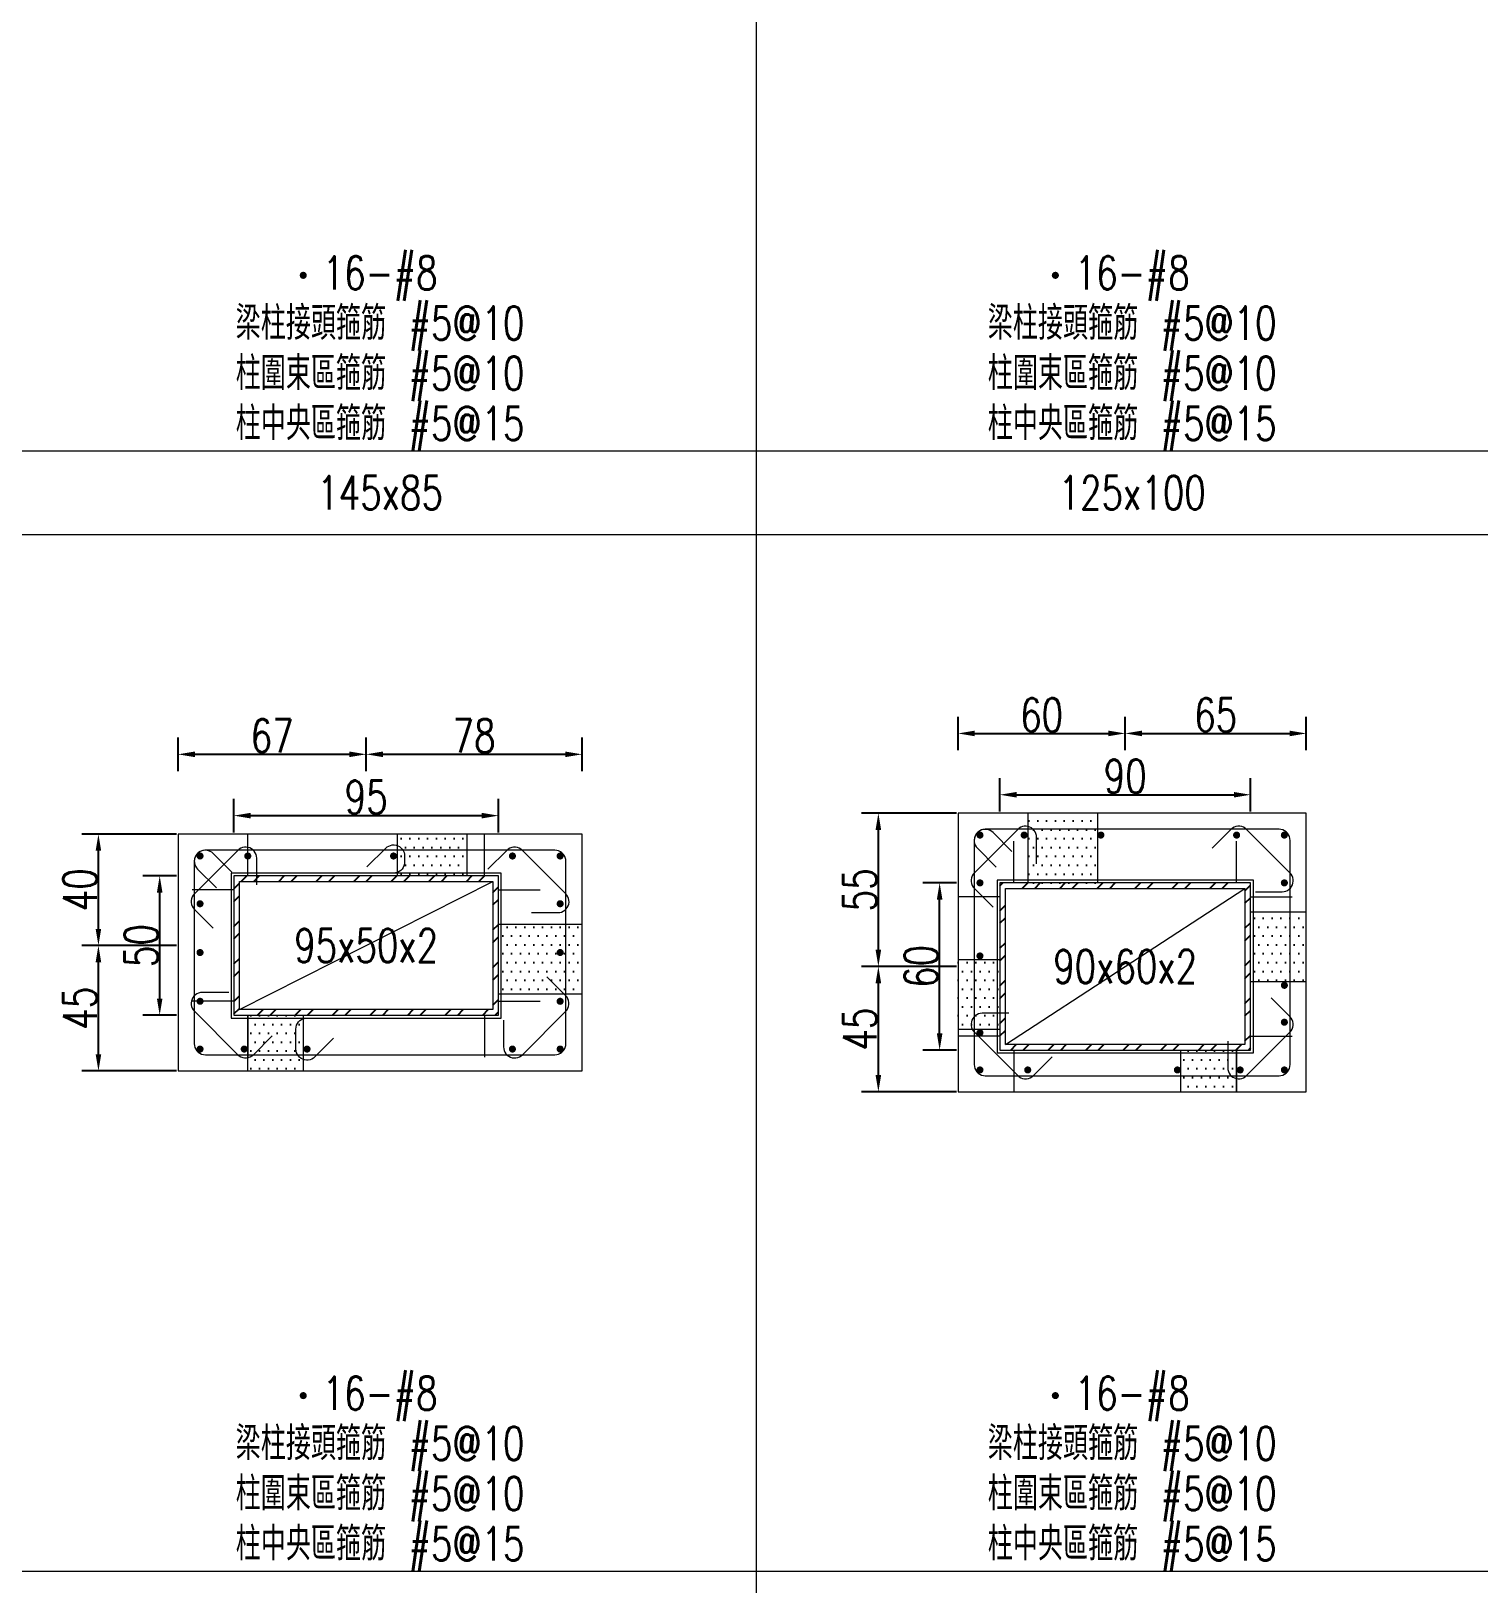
# Model space of a CAD drawing. Header units: millimetres. Extents: x 0 to 3905, y 0 to 8880.
# Drawn here: x 920 to 1440, y 4447 to 5005 of the extents above; entities that cross this region are included whole.
import ezdxf
from ezdxf.enums import TextEntityAlignment as Align

# ---------------------------------------------------------------- set-up
doc = ezdxf.new("R2010")
doc.units = ezdxf.units.MM
doc.layers.get('DEFPOINTS').update_dxf_attribs({"color": 3})
for name, color, linetype in [('Hatch線', 6, 'Continuous'), ('TC-鋼粱', 132, 'Continuous'), ('主筋斷面', 2, 'Continuous'), ('文字-主筋根數', 7, 'Continuous'), ('文字-剪力筋 中央區', 7, 'Continuous'), ('文字-剪力筋-BC', 7, 'Continuous'), ('文字-剪力筋-圍束區', 7, 'Continuous'), ('文字-斷面尺寸', 7, 'Continuous'), ('文字-輔助字', 7, 'Continuous'), ('柱斷面線', 4, 'Continuous'), ('標註字', 4, 'Continuous'), ('箍筋線', 1, 'Continuous'), ('網格線', 7, 'Continuous'), ('鋼柱', 11, 'Continuous')]:
    doc.layers.add(name, color=color, linetype=linetype)
doc.styles.add('note', font='txt.shx', dxfattribs={"width": 0.75, "height": 12})
doc.styles.add('txt', font='txt.shx', dxfattribs={"height": 0.2, "bigfont": 'chineset.shx'})
doc.dimstyles.new('RCAD_DIM', dxfattribs={"dimtxt": 12, "dimasz": 6, "dimexe": 6, "dimexo": 0.625, "dimtad": 1, "dimdec": 0, "dimdsep": 46, "dimtxsty": 'note', "dimcen": 2.5, "dimclrd": 256, "dimclre": 256, "dimclrt": 256, "dimadec": 0, "dimazin": 0, "dimtfac": 1, "dimtmove": 0, "dimatfit": 3, "dimfxl": 0, "dimtolj": 1, "dimarcsym": 0})

# ---------------------------------------------------------------- blocks, each defined once
blk = doc.blocks.new('*D612')
at = {"layer": 'DEFPOINTS', "color": 0}
for p in [(1087.5, 4723.12), (992.5, 4716.5), (1087.5, 4716.5)]:
    blk.add_point(p, dxfattribs=at)
at = {"layer": '標註字', "lineweight": -2}
for p, q in [((992.5, 4717.12), (992.5, 4729.12)), ((1087.5, 4717.12), (1087.5, 4729.12)), ((998.5, 4723.12), (1081.5, 4723.12))]:
    blk.add_line(p, q, dxfattribs=at)
at = {"layer": '標註字'}
for points in [[(998.5, 4724.12), (998.5, 4722.12), (992.5, 4723.12)], [(1081.5, 4722.12), (1081.5, 4724.12), (1087.5, 4723.12)]]:
    blk.add_solid(points, dxfattribs=at)
at = {"layer": '標註字', "insert": (1040, 4729.75), "char_height": 12, "attachment_point": 5, "style": 'note'}
blk.add_mtext('\\A1;95', dxfattribs=at)
blk = doc.blocks.new('*D613')
at = {"layer": 'DEFPOINTS', "color": 0}
for p in [(965.88, 4701.5), (972.5, 4701.5), (972.5, 4651.5)]:
    blk.add_point(p, dxfattribs=at)
at = {"layer": '標註字', "lineweight": -2}
for p, q in [((971.88, 4701.5), (959.88, 4701.5)), ((965.88, 4657.5), (965.88, 4695.5)), ((971.88, 4651.5), (959.88, 4651.5))]:
    blk.add_line(p, q, dxfattribs=at)
at = {"layer": '標註字'}
for points in [[(966.88, 4695.5), (964.88, 4695.5), (965.88, 4701.5)], [(964.88, 4657.5), (966.88, 4657.5), (965.88, 4651.5)]]:
    blk.add_solid(points, dxfattribs=at)
at = {"layer": '標註字', "insert": (959.25, 4676.5), "char_height": 12, "attachment_point": 5, "rotation": 90, "style": 'note'}
blk.add_mtext('\\A1;50', dxfattribs=at)
blk = doc.blocks.new('*D614')
at = {"layer": 'DEFPOINTS', "color": 0}
for p in [(1040, 4745.12), (972.5, 4738.5), (1040, 4738.5)]:
    blk.add_point(p, dxfattribs=at)
at = {"layer": '標註字', "lineweight": -2}
for p, q in [((972.5, 4739.12), (972.5, 4751.12)), ((1040, 4739.12), (1040, 4751.12)), ((978.5, 4745.12), (1034, 4745.12))]:
    blk.add_line(p, q, dxfattribs=at)
at = {"layer": '標註字'}
for points in [[(978.5, 4746.12), (978.5, 4744.12), (972.5, 4745.12)], [(1034, 4744.12), (1034, 4746.12), (1040, 4745.12)]]:
    blk.add_solid(points, dxfattribs=at)
at = {"layer": '標註字', "insert": (1006.25, 4751.75), "char_height": 12, "attachment_point": 5, "style": 'note'}
blk.add_mtext('\\A1;67', dxfattribs=at)
blk = doc.blocks.new('*D615')
at = {"layer": 'DEFPOINTS', "color": 0}
for p in [(1117.5, 4745.12), (1040, 4738.5), (1117.5, 4738.5)]:
    blk.add_point(p, dxfattribs=at)
at = {"layer": '標註字', "lineweight": -2}
for p, q in [((1040, 4739.12), (1040, 4751.12)), ((1117.5, 4739.12), (1117.5, 4751.12)), ((1046, 4745.12), (1111.5, 4745.12))]:
    blk.add_line(p, q, dxfattribs=at)
at = {"layer": '標註字'}
for points in [[(1046, 4746.12), (1046, 4744.12), (1040, 4745.12)], [(1111.5, 4744.12), (1111.5, 4746.12), (1117.5, 4745.12)]]:
    blk.add_solid(points, dxfattribs=at)
at = {"layer": '標註字', "insert": (1078.75, 4751.75), "char_height": 12, "attachment_point": 5, "style": 'note'}
blk.add_mtext('\\A1;78', dxfattribs=at)
blk = doc.blocks.new('*D616')
at = {"layer": 'DEFPOINTS', "color": 0}
for p in [(943.88, 4676.5), (972.5, 4676.5), (972.5, 4631.5)]:
    blk.add_point(p, dxfattribs=at)
at = {"layer": '標註字', "lineweight": -2}
for p, q in [((971.88, 4676.5), (937.88, 4676.5)), ((943.88, 4637.5), (943.88, 4670.5)), ((971.88, 4631.5), (937.88, 4631.5))]:
    blk.add_line(p, q, dxfattribs=at)
at = {"layer": '標註字'}
for points in [[(944.88, 4670.5), (942.88, 4670.5), (943.88, 4676.5)], [(942.88, 4637.5), (944.88, 4637.5), (943.88, 4631.5)]]:
    blk.add_solid(points, dxfattribs=at)
at = {"layer": '標註字', "insert": (937.25, 4654), "char_height": 12, "attachment_point": 5, "rotation": 90, "style": 'note'}
blk.add_mtext('\\A1;45', dxfattribs=at)
blk = doc.blocks.new('*D617')
at = {"layer": 'DEFPOINTS', "color": 0}
for p in [(943.88, 4716.5), (972.5, 4716.5), (972.5, 4676.5)]:
    blk.add_point(p, dxfattribs=at)
at = {"layer": '標註字', "lineweight": -2}
for p, q in [((971.88, 4716.5), (937.88, 4716.5)), ((943.88, 4682.5), (943.88, 4710.5)), ((971.88, 4676.5), (937.88, 4676.5))]:
    blk.add_line(p, q, dxfattribs=at)
at = {"layer": '標註字'}
for points in [[(944.88, 4710.5), (942.88, 4710.5), (943.88, 4716.5)], [(942.88, 4682.5), (944.88, 4682.5), (943.88, 4676.5)]]:
    blk.add_solid(points, dxfattribs=at)
at = {"layer": '標註字', "insert": (937.25, 4696.5), "char_height": 12, "attachment_point": 5, "rotation": 90, "style": 'note'}
blk.add_mtext('\\A1;40', dxfattribs=at)
blk = doc.blocks.new('Circle_Filled')
at = {"const_width": 0.5}
blk.add_lwpolyline([(-0.25, 0, 1), (0.25, 0, 1)], format="xyb", close=True, dxfattribs=at)
blk = doc.blocks.new('*D744')
at = {"layer": 'DEFPOINTS', "color": 0}
for p in [(1357.5, 4730.62), (1267.5, 4724), (1357.5, 4724)]:
    blk.add_point(p, dxfattribs=at)
at = {"layer": '標註字', "lineweight": -2}
for p, q in [((1267.5, 4724.62), (1267.5, 4736.62)), ((1357.5, 4724.62), (1357.5, 4736.62)), ((1273.5, 4730.62), (1351.5, 4730.62))]:
    blk.add_line(p, q, dxfattribs=at)
at = {"layer": '標註字'}
for points in [[(1273.5, 4731.62), (1273.5, 4729.62), (1267.5, 4730.62)], [(1351.5, 4729.62), (1351.5, 4731.62), (1357.5, 4730.62)]]:
    blk.add_solid(points, dxfattribs=at)
at = {"layer": '標註字', "insert": (1312.5, 4737.25), "char_height": 12, "attachment_point": 5, "style": 'note'}
blk.add_mtext('\\A1;90', dxfattribs=at)
blk = doc.blocks.new('*D745')
at = {"layer": 'DEFPOINTS', "color": 0}
for p in [(1245.88, 4699), (1252.5, 4699), (1252.5, 4639)]:
    blk.add_point(p, dxfattribs=at)
at = {"layer": '標註字', "lineweight": -2}
for p, q in [((1251.88, 4699), (1239.88, 4699)), ((1245.88, 4645), (1245.88, 4693)), ((1251.88, 4639), (1239.88, 4639))]:
    blk.add_line(p, q, dxfattribs=at)
at = {"layer": '標註字'}
for points in [[(1246.88, 4693), (1244.88, 4693), (1245.88, 4699)], [(1244.88, 4645), (1246.88, 4645), (1245.88, 4639)]]:
    blk.add_solid(points, dxfattribs=at)
at = {"layer": '標註字', "insert": (1239.25, 4669), "char_height": 12, "attachment_point": 5, "rotation": 90, "style": 'note'}
blk.add_mtext('\\A1;60', dxfattribs=at)
blk = doc.blocks.new('*D746')
at = {"layer": 'DEFPOINTS', "color": 0}
for p in [(1312.5, 4752.62), (1252.5, 4746), (1312.5, 4746)]:
    blk.add_point(p, dxfattribs=at)
at = {"layer": '標註字', "lineweight": -2}
for p, q in [((1252.5, 4746.62), (1252.5, 4758.62)), ((1312.5, 4746.62), (1312.5, 4758.62)), ((1258.5, 4752.62), (1306.5, 4752.62))]:
    blk.add_line(p, q, dxfattribs=at)
at = {"layer": '標註字'}
for points in [[(1258.5, 4753.62), (1258.5, 4751.62), (1252.5, 4752.62)], [(1306.5, 4751.62), (1306.5, 4753.62), (1312.5, 4752.62)]]:
    blk.add_solid(points, dxfattribs=at)
at = {"layer": '標註字', "insert": (1282.5, 4759.25), "char_height": 12, "attachment_point": 5, "style": 'note'}
blk.add_mtext('\\A1;60', dxfattribs=at)
blk = doc.blocks.new('*D747')
at = {"layer": 'DEFPOINTS', "color": 0}
for p in [(1377.5, 4752.62), (1312.5, 4746), (1377.5, 4746)]:
    blk.add_point(p, dxfattribs=at)
at = {"layer": '標註字', "lineweight": -2}
for p, q in [((1312.5, 4746.62), (1312.5, 4758.62)), ((1377.5, 4746.62), (1377.5, 4758.62)), ((1318.5, 4752.62), (1371.5, 4752.62))]:
    blk.add_line(p, q, dxfattribs=at)
at = {"layer": '標註字'}
for points in [[(1318.5, 4753.62), (1318.5, 4751.62), (1312.5, 4752.62)], [(1371.5, 4751.62), (1371.5, 4753.62), (1377.5, 4752.62)]]:
    blk.add_solid(points, dxfattribs=at)
at = {"layer": '標註字', "insert": (1345, 4759.25), "char_height": 12, "attachment_point": 5, "style": 'note'}
blk.add_mtext('\\A1;65', dxfattribs=at)
blk = doc.blocks.new('*D748')
at = {"layer": 'DEFPOINTS', "color": 0}
for p in [(1223.88, 4669), (1252.5, 4669), (1252.5, 4624)]:
    blk.add_point(p, dxfattribs=at)
at = {"layer": '標註字', "lineweight": -2}
for p, q in [((1251.88, 4669), (1217.88, 4669)), ((1223.88, 4630), (1223.88, 4663)), ((1251.88, 4624), (1217.88, 4624))]:
    blk.add_line(p, q, dxfattribs=at)
at = {"layer": '標註字'}
for points in [[(1224.88, 4663), (1222.88, 4663), (1223.88, 4669)], [(1222.88, 4630), (1224.88, 4630), (1223.88, 4624)]]:
    blk.add_solid(points, dxfattribs=at)
at = {"layer": '標註字', "insert": (1217.25, 4646.5), "char_height": 12, "attachment_point": 5, "rotation": 90, "style": 'note'}
blk.add_mtext('\\A1;45', dxfattribs=at)
blk = doc.blocks.new('*D749')
at = {"layer": 'DEFPOINTS', "color": 0}
for p in [(1223.88, 4724), (1252.5, 4724), (1252.5, 4669)]:
    blk.add_point(p, dxfattribs=at)
at = {"layer": '標註字', "lineweight": -2}
for p, q in [((1251.88, 4724), (1217.88, 4724)), ((1223.88, 4675), (1223.88, 4718)), ((1251.88, 4669), (1217.88, 4669))]:
    blk.add_line(p, q, dxfattribs=at)
at = {"layer": '標註字'}
for points in [[(1224.88, 4718), (1222.88, 4718), (1223.88, 4724)], [(1222.88, 4675), (1224.88, 4675), (1223.88, 4669)]]:
    blk.add_solid(points, dxfattribs=at)
at = {"layer": '標註字', "insert": (1217.25, 4696.5), "char_height": 12, "attachment_point": 5, "rotation": 90, "style": 'note'}
blk.add_mtext('\\A1;55', dxfattribs=at)

msp = doc.modelspace()

# ---------------------------------------------------------------- hatches: boundary and pattern name
at = {"layer": 'Hatch線'}
h = msp.add_hatch(dxfattribs=at)
h.set_pattern_fill('ANSI32', color=256, style=0)
h.paths.add_polyline_path([(992.5, 4651.5), (1087.5, 4651.5), (1087.5, 4701.5), (992.5, 4701.5)], flags=17)
h.paths.add_polyline_path([(994.5, 4653.5), (994.5, 4699.5), (1085.5, 4699.5), (1085.5, 4653.5)])
h = msp.add_hatch(dxfattribs=at)
h.set_pattern_fill('ANSI32', color=256, style=0)
h.paths.add_polyline_path([(1267.5, 4639), (1357.5, 4639), (1357.5, 4699), (1267.5, 4699)], flags=17)
h.paths.add_polyline_path([(1269.5, 4641), (1269.5, 4697), (1355.5, 4697), (1355.5, 4641)])
at = {"layer": 'TC-鋼粱'}
h = msp.add_hatch(dxfattribs=at)
h.set_pattern_fill('DOTS', color=256, scale=2, style=0)
h.paths.add_polyline_path([(1302.5, 4724), (1277.5, 4724), (1277.5, 4699), (1302.5, 4699)], flags=17)
h = msp.add_hatch(dxfattribs=at)
h.set_pattern_fill('DOTS', color=256, scale=2, style=0)
h.paths.add_polyline_path([(1076.11, 4716.5), (1051.11, 4716.5), (1051.11, 4701.5), (1076.11, 4701.5)], flags=17)
h = msp.add_hatch(dxfattribs=at)
h.set_pattern_fill('DOTS', color=256, scale=2, style=0)
h.paths.add_polyline_path([(1377.5, 4663.5), (1377.5, 4688.5), (1357.5, 4688.5), (1357.5, 4663.5)], flags=17)
h = msp.add_hatch(dxfattribs=at)
h.set_pattern_fill('DOTS', color=256, scale=2, style=0)
h.paths.add_polyline_path([(1117.5, 4659), (1117.5, 4684), (1087.5, 4684), (1087.5, 4659)], flags=17)
h = msp.add_hatch(dxfattribs=at)
h.set_pattern_fill('DOTS', color=256, scale=2, style=0)
h.paths.add_polyline_path([(1252.5, 4671.5), (1252.5, 4646.5), (1267.5, 4646.5), (1267.5, 4671.5)], flags=17)
h = msp.add_hatch(dxfattribs=at)
h.set_pattern_fill('DOTS', color=256, scale=2, style=0)
h.paths.add_polyline_path([(997.5, 4631.5), (1017.5, 4631.5), (1017.5, 4651.5), (997.5, 4651.5)], flags=17)
h = msp.add_hatch(dxfattribs=at)
h.set_pattern_fill('DOTS', color=256, scale=2, style=0)
h.paths.add_polyline_path([(1332.5, 4624), (1352.5, 4624), (1352.5, 4639), (1332.5, 4639)], flags=17)

# ---------------------------------------------------------------- linework, layer by layer
at = {"layer": 'DEFPOINTS', "lineweight": 5}
for points in [[(997.5, 4701.5), (997.5, 4716.5)], [(1082.5, 4701.5), (1082.5, 4716.5)], [(1272.5, 4699), (1272.5, 4714)], [(1352.5, 4699), (1352.5, 4714)], [(992.5, 4650.5), (1088.5, 4650.5), (1088.5, 4702.5), (991.5, 4702.5), (991.5, 4650.5), (992.5, 4650.5)], [(994.5, 4653.5), (1085.5, 4699.5)], [(1267.5, 4638), (1358.5, 4638), (1358.5, 4700), (1266.5, 4700), (1266.5, 4638), (1267.5, 4638)], [(992.5, 4696.5), (977.5, 4696.5)], [(1087.5, 4696.5), (1102.5, 4696.5)], [(1267.5, 4694), (1252.5, 4694)], [(1269.5, 4641), (1355.5, 4697)], [(1357.5, 4694), (1372.5, 4694)], [(992.5, 4656.5), (977.5, 4656.5)], [(1087.5, 4656.5), (1102.5, 4656.5)], [(997.5, 4651.5), (997.5, 4636.5)], [(1082.5, 4651.5), (1082.5, 4636.5)], [(1267.5, 4644), (1252.5, 4644)], [(1357.5, 4644), (1372.5, 4644)], [(1272.5, 4639), (1272.5, 4624)], [(1352.5, 4639), (1352.5, 4624)]]:
    msp.add_lwpolyline(points, dxfattribs=at)
at = {"layer": 'TC-鋼粱', "lineweight": 5}
for points in [[(1277.5, 4724), (1277.5, 4699)], [(1302.5, 4724), (1302.5, 4699)], [(1051.11, 4716.5), (1051.11, 4701.5)], [(1076.11, 4716.5), (1076.11, 4701.5)], [(1377.5, 4688.5), (1357.5, 4688.5)], [(1117.5, 4684), (1087.5, 4684)], [(1252.5, 4671.5), (1267.5, 4671.5)], [(1117.5, 4659), (1087.5, 4659)], [(1377.5, 4663.5), (1357.5, 4663.5)], [(997.5, 4631.5), (997.5, 4651.5)], [(1017.5, 4631.5), (1017.5, 4651.5)], [(1252.5, 4646.5), (1267.5, 4646.5)], [(1332.5, 4624), (1332.5, 4639)], [(1352.5, 4624), (1352.5, 4639)]]:
    msp.add_lwpolyline(points, dxfattribs=at)
at = {"layer": '柱斷面線', "lineweight": 5}
for points in [[(1252.5, 4624), (1377.5, 4624), (1377.5, 4724), (1252.5, 4724), (1252.5, 4624)], [(972.5, 4631.5), (1117.5, 4631.5), (1117.5, 4716.5), (972.5, 4716.5), (972.5, 4631.5)]]:
    msp.add_lwpolyline(points, dxfattribs=at)
at = {"layer": '箍筋線', "lineweight": 5}
for points in [[(1280.69, 4705.81), (1280.69, 4715.35), (1280.63, 4716.02), (1280.46, 4716.66), (1280.19, 4717.27), (1279.82, 4717.83), (1279.36, 4718.32), (1278.83, 4718.72), (1278.23, 4719.02), (1277.6, 4719.23), (1276.93, 4719.32), (1276.27, 4719.3), (1275.61, 4719.17), (1274.99, 4718.93), (1274.41, 4718.59), (1273.9, 4718.16), (1258.34, 4702.6), (1257.89, 4702.07), (1257.55, 4701.47), (1257.31, 4700.82), (1257.19, 4700.13), (1257.19, 4699.44), (1257.31, 4698.76), (1257.55, 4698.11), (1257.89, 4697.51), (1258.34, 4696.98), (1265.08, 4690.23)], [(1271.83, 4710.29), (1265.08, 4717.04), (1264.57, 4717.47), (1263.99, 4717.81), (1263.37, 4718.05), (1262.72, 4718.18), (1262.05, 4718.2), (1261.39, 4718.11), (1260.75, 4717.9), (1260.16, 4717.6), (1259.62, 4717.19), (1259.16, 4716.71), (1258.79, 4716.15), (1258.52, 4715.54), (1258.35, 4714.9), (1258.29, 4714.23), (1258.29, 4633.77), (1258.36, 4633.08), (1258.53, 4632.41), (1258.83, 4631.78), (1259.22, 4631.21), (1259.71, 4630.72), (1260.28, 4630.33), (1260.91, 4630.03), (1261.58, 4629.86), (1262.27, 4629.79), (1367.73, 4629.79), (1368.42, 4629.86), (1369.09, 4630.03), (1369.72, 4630.33), (1370.29, 4630.72), (1370.78, 4631.21), (1371.17, 4631.78), (1371.47, 4632.41), (1371.64, 4633.08), (1371.71, 4633.77), (1371.71, 4714.23), (1371.64, 4714.92), (1371.47, 4715.59), (1371.17, 4716.22), (1370.78, 4716.79), (1370.29, 4717.28), (1369.72, 4717.67), (1369.09, 4717.97), (1368.42, 4718.14), (1367.73, 4718.21), (1262.27, 4718.21), (1261.6, 4718.15), (1260.96, 4717.98), (1260.35, 4717.71), (1259.79, 4717.34), (1259.31, 4716.88), (1258.9, 4716.34), (1258.6, 4715.75), (1258.39, 4715.11), (1258.3, 4714.45), (1258.32, 4713.78), (1258.45, 4713.13), (1258.69, 4712.51), (1259.03, 4711.93), (1259.46, 4711.42), (1266.21, 4704.67)], [(1359.31, 4695.81), (1368.85, 4695.81), (1369.52, 4695.87), (1370.16, 4696.04), (1370.77, 4696.31), (1371.33, 4696.68), (1371.82, 4697.14), (1372.22, 4697.67), (1372.52, 4698.27), (1372.73, 4698.9), (1372.82, 4699.57), (1372.8, 4700.23), (1372.67, 4700.89), (1372.43, 4701.51), (1372.09, 4702.09), (1371.66, 4702.6), (1356.1, 4718.16), (1355.57, 4718.61), (1354.97, 4718.95), (1354.32, 4719.19), (1353.63, 4719.31), (1352.94, 4719.31), (1352.26, 4719.19), (1351.61, 4718.95), (1351.01, 4718.61), (1350.48, 4718.16), (1343.73, 4711.42)], [(1000.69, 4698.31), (1000.69, 4707.85), (1000.63, 4708.52), (1000.46, 4709.16), (1000.19, 4709.77), (999.82, 4710.33), (999.36, 4710.82), (998.83, 4711.22), (998.23, 4711.52), (997.6, 4711.73), (996.93, 4711.82), (996.27, 4711.8), (995.61, 4711.67), (994.99, 4711.43), (994.41, 4711.09), (993.9, 4710.66), (978.34, 4695.1), (977.89, 4694.57), (977.55, 4693.97), (977.31, 4693.32), (977.19, 4692.63), (977.19, 4691.94), (977.31, 4691.26), (977.55, 4690.61), (977.89, 4690.01), (978.34, 4689.48), (985.08, 4682.73)], [(991.83, 4702.79), (985.08, 4709.54), (984.57, 4709.97), (983.99, 4710.31), (983.37, 4710.55), (982.72, 4710.68), (982.05, 4710.7), (981.39, 4710.61), (980.75, 4710.4), (980.16, 4710.1), (979.62, 4709.69), (979.16, 4709.21), (978.79, 4708.65), (978.52, 4708.04), (978.35, 4707.4), (978.29, 4706.73), (978.29, 4641.27), (978.36, 4640.58), (978.53, 4639.91), (978.83, 4639.28), (979.22, 4638.71), (979.71, 4638.22), (980.28, 4637.83), (980.91, 4637.53), (981.58, 4637.36), (982.27, 4637.29), (1107.73, 4637.29), (1108.42, 4637.36), (1109.09, 4637.53), (1109.72, 4637.83), (1110.29, 4638.22), (1110.78, 4638.71), (1111.17, 4639.28), (1111.47, 4639.91), (1111.64, 4640.58), (1111.71, 4641.27), (1111.71, 4706.73), (1111.64, 4707.42), (1111.47, 4708.09), (1111.17, 4708.72), (1110.78, 4709.29), (1110.29, 4709.78), (1109.72, 4710.17), (1109.09, 4710.47), (1108.42, 4710.64), (1107.73, 4710.71), (982.27, 4710.71), (981.6, 4710.65), (980.96, 4710.48), (980.35, 4710.21), (979.79, 4709.84), (979.31, 4709.38), (978.9, 4708.84), (978.6, 4708.25), (978.39, 4707.61), (978.3, 4706.95), (978.32, 4706.28), (978.45, 4705.63), (978.69, 4705.01), (979.03, 4704.43), (979.46, 4703.92), (986.21, 4697.17)], [(1040.28, 4704.7), (1047.02, 4711.45), (1047.54, 4711.88), (1048.11, 4712.22), (1048.74, 4712.46), (1049.39, 4712.59), (1050.06, 4712.61), (1050.72, 4712.52), (1051.36, 4712.31), (1051.95, 4712.01), (1052.48, 4711.6), (1052.94, 4711.12), (1053.31, 4710.56), (1053.59, 4709.95), (1053.75, 4709.31), (1053.81, 4708.64), (1053.81, 4706.47), (1053.75, 4705.78), (1053.57, 4705.12), (1053.28, 4704.49), (1052.88, 4703.92), (1052.39, 4703.43), (1051.82, 4703.03), (1051.19, 4702.74), (1050.53, 4702.56), (1049.84, 4702.5), (1040.3, 4702.5)], [(1099.31, 4688.31), (1108.85, 4688.31), (1109.52, 4688.37), (1110.16, 4688.54), (1110.77, 4688.81), (1111.33, 4689.18), (1111.82, 4689.64), (1112.22, 4690.17), (1112.52, 4690.77), (1112.73, 4691.4), (1112.82, 4692.07), (1112.8, 4692.73), (1112.67, 4693.39), (1112.43, 4694.01), (1112.09, 4694.59), (1111.66, 4695.1), (1096.1, 4710.66), (1095.57, 4711.11), (1094.97, 4711.45), (1094.32, 4711.69), (1093.63, 4711.81), (1092.94, 4711.81), (1092.26, 4711.69), (1091.61, 4711.45), (1091.01, 4711.11), (1090.48, 4710.66), (1083.73, 4703.92)], [(1089.31, 4649.69), (1089.31, 4640.15), (1089.37, 4639.48), (1089.54, 4638.84), (1089.81, 4638.23), (1090.18, 4637.67), (1090.64, 4637.18), (1091.17, 4636.78), (1091.77, 4636.48), (1092.4, 4636.27), (1093.07, 4636.18), (1093.73, 4636.2), (1094.39, 4636.33), (1095.01, 4636.57), (1095.59, 4636.91), (1096.1, 4637.34), (1111.66, 4652.9), (1112.11, 4653.43), (1112.45, 4654.03), (1112.69, 4654.68), (1112.81, 4655.37), (1112.81, 4656.06), (1112.69, 4656.74), (1112.45, 4657.39), (1112.11, 4657.99), (1111.66, 4658.52), (1104.92, 4665.27)], [(990.69, 4659.69), (981.15, 4659.69), (980.48, 4659.63), (979.84, 4659.46), (979.23, 4659.19), (978.67, 4658.82), (978.18, 4658.36), (977.78, 4657.83), (977.48, 4657.23), (977.27, 4656.6), (977.18, 4655.93), (977.2, 4655.27), (977.33, 4654.61), (977.57, 4653.99), (977.91, 4653.41), (978.34, 4652.9), (993.9, 4637.34), (994.43, 4636.89), (995.03, 4636.55), (995.68, 4636.31), (996.37, 4636.19), (997.06, 4636.19), (997.74, 4636.31), (998.39, 4636.55), (998.99, 4636.89), (999.52, 4637.34), (1006.27, 4644.08)], [(1349.31, 4642.19), (1349.31, 4632.65), (1349.37, 4631.98), (1349.54, 4631.34), (1349.81, 4630.73), (1350.18, 4630.17), (1350.64, 4629.68), (1351.17, 4629.28), (1351.77, 4628.98), (1352.4, 4628.77), (1353.07, 4628.68), (1353.73, 4628.7), (1354.39, 4628.83), (1355.01, 4629.07), (1355.59, 4629.41), (1356.1, 4629.84), (1371.66, 4645.4), (1372.11, 4645.93), (1372.45, 4646.53), (1372.69, 4647.18), (1372.81, 4647.87), (1372.81, 4648.56), (1372.69, 4649.24), (1372.45, 4649.89), (1372.11, 4650.49), (1371.66, 4651.02), (1364.92, 4657.77)], [(1028.33, 4643.3), (1021.58, 4636.55), (1021.07, 4636.12), (1020.49, 4635.78), (1019.87, 4635.54), (1019.22, 4635.41), (1018.55, 4635.39), (1017.89, 4635.48), (1017.25, 4635.69), (1016.66, 4635.99), (1016.12, 4636.4), (1015.66, 4636.88), (1015.29, 4637.44), (1015.02, 4638.05), (1014.85, 4638.69), (1014.79, 4639.36), (1014.79, 4646.52), (1014.86, 4647.22), (1015.03, 4647.88), (1015.33, 4648.51), (1015.72, 4649.08), (1016.21, 4649.57), (1016.78, 4649.97), (1017.41, 4650.26), (1018.08, 4650.44), (1018.77, 4650.5), (1028.31, 4650.5)], [(1270.69, 4652.19), (1261.15, 4652.19), (1260.48, 4652.13), (1259.84, 4651.96), (1259.23, 4651.69), (1258.67, 4651.32), (1258.18, 4650.86), (1257.78, 4650.33), (1257.48, 4649.73), (1257.27, 4649.1), (1257.18, 4648.43), (1257.2, 4647.77), (1257.33, 4647.11), (1257.57, 4646.49), (1257.91, 4645.91), (1258.34, 4645.4), (1273.9, 4629.84), (1274.43, 4629.39), (1275.03, 4629.05), (1275.68, 4628.81), (1276.37, 4628.69), (1277.06, 4628.69), (1277.74, 4628.81), (1278.39, 4629.05), (1278.99, 4629.39), (1279.52, 4629.84), (1286.27, 4636.58)]]:
    msp.add_lwpolyline(points, dxfattribs=at)
at = {"layer": '網格線', "lineweight": 5}
for points in [[(1180, 5226), (1180, 4854)], [(910, 4854), (1180, 4854)], [(1180, 4854), (1450, 4854)], [(1180, 4854), (1180, 4824)], [(910, 4824), (1180, 4824)], [(1180, 4824), (1450, 4824)], [(1180, 4824), (1180, 4452)], [(910, 4452), (1180, 4452)], [(1180, 4452), (1450, 4452)], [(1180, 4452), (1180, 4422)]]:
    msp.add_lwpolyline(points, dxfattribs=at)
at = {"layer": '鋼柱', "lineweight": 5}
for points in [[(992.5, 4651.5), (1087.5, 4651.5), (1087.5, 4701.5), (992.5, 4701.5), (992.5, 4651.5)], [(994.5, 4653.5), (994.5, 4699.5), (1085.5, 4699.5), (1085.5, 4653.5), (994.5, 4653.5)], [(1267.5, 4639), (1357.5, 4639), (1357.5, 4699), (1267.5, 4699), (1267.5, 4639)], [(1269.5, 4641), (1269.5, 4697), (1355.5, 4697), (1355.5, 4641), (1269.5, 4641)]]:
    msp.add_lwpolyline(points, dxfattribs=at)

# ---------------------------------------------------------------- block references
at = {"layer": '主筋斷面', "lineweight": 5, "xscale": 2.539999961853027, "yscale": 2.539999961853027}
for p in [(1017.42, 4917), (1287.42, 4917), (1260.36, 4716.14), (1276.23, 4716.14), (1303.77, 4716.14), (1352.5, 4716.14), (1369.64, 4716.14), (980.36, 4708.64), (997.5, 4708.64), (1049.84, 4708.64), (1092.5, 4708.64), (1109.64, 4708.64), (1260.36, 4699), (1369.64, 4699), (980.36, 4691.5), (1109.64, 4691.5), (980.36, 4674), (1109.64, 4674), (1260.36, 4672.77), (1369.64, 4662.23), (980.36, 4656.5), (1109.64, 4656.5), (1369.64, 4649), (1260.36, 4645.23), (980.36, 4639.36), (996.23, 4639.36), (1018.77, 4639.36), (1092.5, 4639.36), (1109.64, 4639.36), (1260.36, 4631.86), (1277.5, 4631.86), (1331.23, 4631.86), (1353.77, 4631.86), (1369.64, 4631.86), (1017.42, 4515), (1287.42, 4515)]:
    msp.add_blockref('Circle_Filled', p, dxfattribs=at)

# ---------------------------------------------------------------- texts
at = {"layer": '文字-主筋根數', "style": 'txt', "width": 0.75}
for p in [(1045, 4917), (1315, 4917), (1045, 4515), (1315, 4515)]:
    msp.add_text('16-#8', height=12, dxfattribs=at).set_placement(p, align=Align.MIDDLE)
at = {"layer": '文字-剪力筋 中央區', "style": 'txt', "width": 0.75}
for p in [(1045, 4863), (1315, 4863), (1045, 4461), (1315, 4461)]:
    msp.add_text('柱中央區箍筋 #5@15', height=12, dxfattribs=at).set_placement(p, align=Align.MIDDLE)
at = {"layer": '文字-剪力筋-BC', "style": 'txt', "width": 0.75}
for p in [(1045, 4899), (1315, 4899), (1045, 4497), (1315, 4497)]:
    msp.add_text('梁柱接頭箍筋 #5@10', height=12, dxfattribs=at).set_placement(p, align=Align.MIDDLE)
at = {"layer": '文字-剪力筋-圍束區', "style": 'txt', "width": 0.75}
for p in [(1045, 4881), (1315, 4881), (1045, 4479), (1315, 4479)]:
    msp.add_text('柱圍束區箍筋 #5@10', height=12, dxfattribs=at).set_placement(p, align=Align.MIDDLE)
at = {"layer": '文字-斷面尺寸', "style": 'txt', "width": 0.75}
for s, p in [('145x85', (1045, 4839)), ('125x100', (1315, 4839))]:
    msp.add_text(s, height=12, dxfattribs=at).set_placement(p, align=Align.MIDDLE)
at = {"layer": '文字-輔助字', "style": 'txt', "width": 0.75}
for s, p in [('95x50x2', (1040, 4676.5)), ('90x60x2', (1312.5, 4669))]:
    msp.add_text(s, height=12, dxfattribs=at).set_placement(p, align=Align.MIDDLE)

# ---------------------------------------------------------------- dimensions: what is measured, and where the dimension line sits
at = {"layer": '標註字'}
for base, p1, p2, picture, middle in [((1312.5, 4752.62), (1252.5, 4746), (1312.5, 4746), '*D746', (1282.5, 4759.25)), ((1377.5, 4752.62), (1312.5, 4746), (1377.5, 4746), '*D747', (1345, 4759.25)), ((1039.9999, 4745.125), (972.5, 4738.5), (1039.9999, 4738.5), '*D614', (1006.25, 4751.75)), ((1117.5, 4745.125), (1039.9999, 4738.5), (1117.5, 4738.5), '*D615', (1078.75, 4751.75)), ((1357.5, 4730.62), (1267.5, 4724), (1357.5, 4724), '*D744', (1312.5, 4737.25)), ((1087.5, 4723.12), (992.5, 4716.5), (1087.5, 4716.5), '*D612', (1040, 4729.75))]:
    dim = msp.add_linear_dim(base=base, p1=p1, p2=p2, dimstyle='RCAD_DIM', dxfattribs=at)
    dim.commit()
    dim.dimension.update_dxf_attribs({"geometry": picture, "text_midpoint": middle})
for base, p1, p2, picture, middle in [((1223.88, 4724), (1252.5, 4669), (1252.5, 4724), '*D749', (1217.25, 4696.5)), ((943.88, 4716.5), (972.5, 4676.5), (972.5, 4716.5), '*D617', (937.25, 4696.5)), ((965.88, 4701.5), (972.5, 4651.5), (972.5, 4701.5), '*D613', (959.25, 4676.5)), ((1245.88, 4699), (1252.5, 4639), (1252.5, 4699), '*D745', (1239.25, 4669)), ((943.88, 4676.5), (972.5, 4631.5), (972.5, 4676.5), '*D616', (937.25, 4654)), ((1223.88, 4669), (1252.5, 4624), (1252.5, 4669), '*D748', (1217.25, 4646.5))]:
    dim = msp.add_linear_dim(base=base, p1=p1, p2=p2, angle=90, dimstyle='RCAD_DIM', dxfattribs=at)
    dim.commit()
    dim.dimension.update_dxf_attribs({"geometry": picture, "text_midpoint": middle})

doc.saveas('drawing.dxf')
